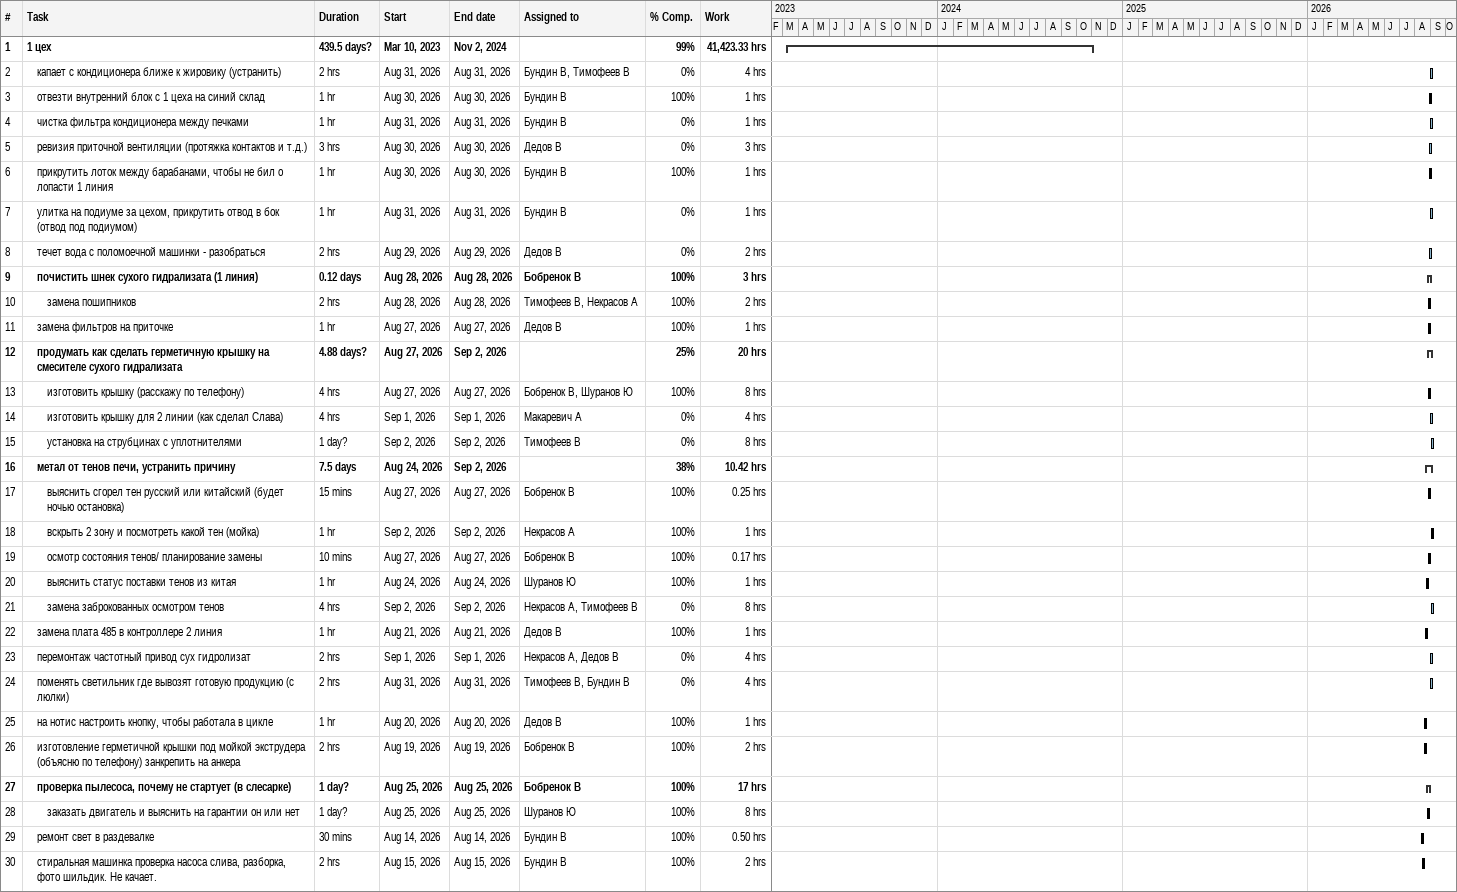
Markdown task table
| ID | Level | Task | Duration | Start | Finish | Resources | % complete | Work (h) |
|---|---|---|---|---|---|---|---|---|
| 1 | 1 | **1 цех** | 439.5d? | 2023-03-10 | 2024-11-02 |  | 99 | 41423.33 |
| 2 | 2 | капает с кондиционера ближе к жировику (устранить) | 2h | 2026-08-31 | 2026-08-31 | Бундин В, Тимофеев В | 0 | 4 |
| 3 | 2 | отвезти внутренний блок с 1 цеха на синий склад | 1h | 2026-08-30 | 2026-08-30 | Бундин В | 100 | 1 |
| 4 | 2 | чистка фильтра кондиционера между печками | 1h | 2026-08-31 | 2026-08-31 | Бундин В | 0 | 1 |
| 5 | 2 | ревизия приточной вентиляции (протяжка контактов и т.д.) | 3h | 2026-08-30 | 2026-08-30 | Дедов В | 0 | 3 |
| 6 | 2 | прикрутить лоток между барабанами, чтобы не бил о лопасти 1 линия | 1h | 2026-08-30 | 2026-08-30 | Бундин В | 100 | 1 |
| 7 | 2 | улитка на подиуме за цехом, прикрутить отвод в бок (отвод под подиумом) | 1h | 2026-08-31 | 2026-08-31 | Бундин В | 0 | 1 |
| 8 | 2 | течет вода с поломоечной машинки - разобраться | 2h | 2026-08-29 | 2026-08-29 | Дедов В | 0 | 2 |
| 9 | 2 | **почистить шнек сухого гидрализата (1 линия)** | 0.12d | 2026-08-28 | 2026-08-28 | Бобренок В | 100 | 3 |
| 10 | 3 | замена пошипников | 2h | 2026-08-28 | 2026-08-28 | Тимофеев В, Некрасов А | 100 | 2 |
| 11 | 2 | замена фильтров на приточке | 1h | 2026-08-27 | 2026-08-27 | Дедов В | 100 | 1 |
| 12 | 2 | **продумать как сделать герметичную крышку на смесителе сухого гидрализата** | 4.88d? | 2026-08-27 | 2026-09-02 |  | 25 | 20 |
| 13 | 3 | изготовить крышку (расскажу по телефону) | 4h | 2026-08-27 | 2026-08-27 | Бобренок В, Шуранов Ю | 100 | 8 |
| 14 | 3 | изготовить крышку для 2 линии (как сделал Слава) | 4h | 2026-09-01 | 2026-09-01 | Макаревич А | 0 | 4 |
| 15 | 3 | установка на струбцинах с уплотнителями | 1d? | 2026-09-02 | 2026-09-02 | Тимофеев В | 0 | 8 |
| 16 | 2 | **метал от тенов печи, устранить причину** | 7.5d | 2026-08-24 | 2026-09-02 |  | 38 | 10.42 |
| 17 | 3 | выяснить сгорел тен русский или китайский (будет ночью остановка) | 15min | 2026-08-27 | 2026-08-27 | Бобренок В | 100 | 0.25 |
| 18 | 3 | вскрыть 2 зону и посмотреть какой тен (мойка) | 1h | 2026-09-02 | 2026-09-02 | Некрасов А | 100 | 1 |
| 19 | 3 | осмотр состояния тенов/ планирование замены | 10min | 2026-08-27 | 2026-08-27 | Бобренок В | 100 | 0.17 |
| 20 | 3 | выяснить статус поставки тенов из китая | 1h | 2026-08-24 | 2026-08-24 | Шуранов Ю | 100 | 1 |
| 21 | 3 | замена заброкованных осмотром тенов | 4h | 2026-09-02 | 2026-09-02 | Некрасов А, Тимофеев В | 0 | 8 |
| 22 | 2 | замена плата 485 в контроллере 2 линия | 1h | 2026-08-21 | 2026-08-21 | Дедов В | 100 | 1 |
| 23 | 2 | перемонтаж частотный привод сух гидролизат | 2h | 2026-09-01 | 2026-09-01 | Некрасов А, Дедов В | 0 | 4 |
| 24 | 2 | поменять светильник где вывозят готовую продукцию (с люлки) | 2h | 2026-08-31 | 2026-08-31 | Тимофеев В, Бундин В | 0 | 4 |
| 25 | 2 | на нотис настроить кнопку, чтобы работала в цикле | 1h | 2026-08-20 | 2026-08-20 | Дедов В | 100 | 1 |
| 26 | 2 | изготовление герметичной крышки под мойкой экструдера (объясню по телефону) занкрепить на анкера | 2h | 2026-08-19 | 2026-08-19 | Бобренок В | 100 | 2 |
| 27 | 2 | **проверка пылесоса, почему не стартует (в слесарке)** | 1d? | 2026-08-25 | 2026-08-25 | Бобренок В | 100 | 17 |
| 28 | 3 | заказать двигатель и выяснить на гарантии он или нет | 1d? | 2026-08-25 | 2026-08-25 | Шуранов Ю | 100 | 8 |
| 29 | 2 | ремонт свет в раздевалке | 30min | 2026-08-14 | 2026-08-14 | Бундин В | 100 | 0.50 |
| 30 | 2 | стиральная машинка проверка насоса слива, разборка, фото шильдик. Не качает. | 2h | 2026-08-15 | 2026-08-15 | Бундин В | 100 | 2 |
